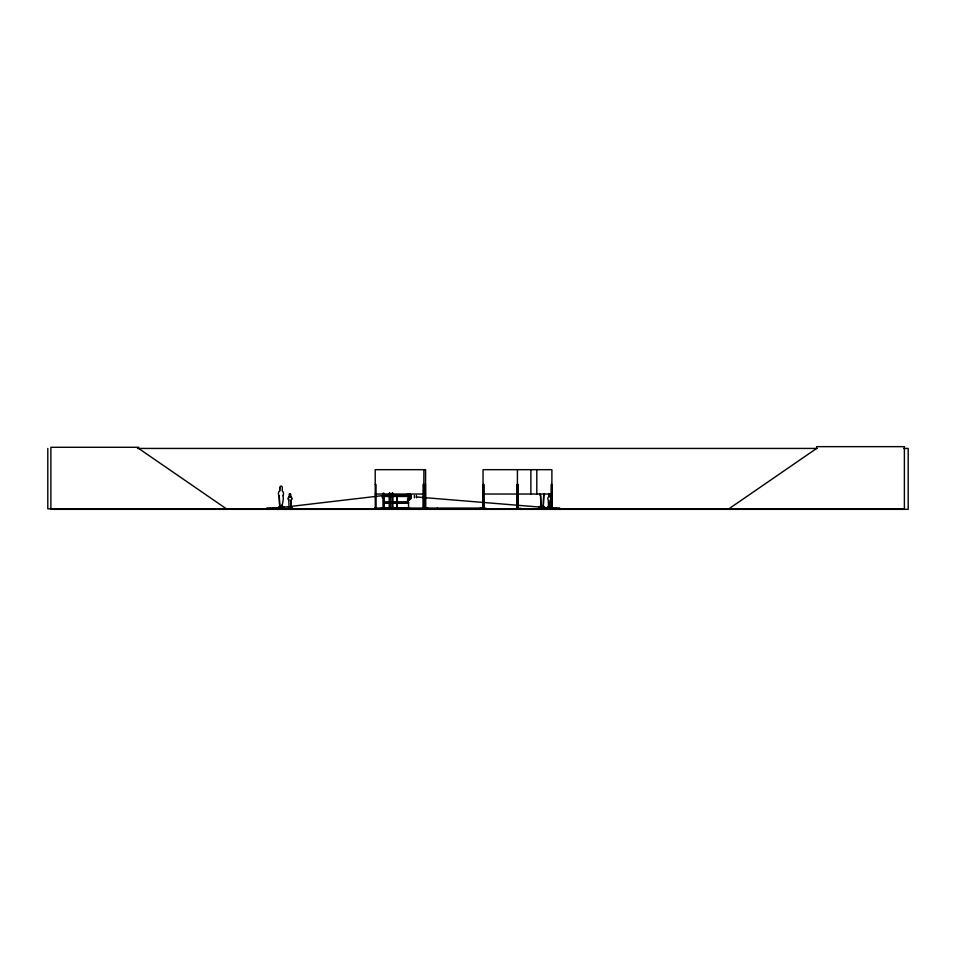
<?xml version="1.0" encoding="UTF-8"?>
<svg xmlns="http://www.w3.org/2000/svg" width="956" height="956" viewBox="0 0 956 956"><rect width="100%" height="100%" fill="white"/><g stroke="black" fill="none" stroke-linecap="round" stroke-linejoin="round"><path stroke-width="1.43" d="M396.848 499.271L396.848 496.463L385.459 496.463M408.535 502.067L397.134 502.067L397.146 499.271M543.187 507.457L543.653 495.71A3.047 2.211 -90 0 0 544.299 493.559M543.319 507.457L543.785 495.71A3.047 2.211 -90 0 0 544.43 493.559M550.369 500.072L549.975 507.899L550.369 500.072A2.031 1.47 -90 0 0 550.059 496.881L549.879 494.168M281.363 505.652C281.59 508.652 284.386 497.49 282.868 495.71L282.761 495.71A3.047 2.557 -90 0 0 282.223 490.918L282.331 487.632A1.518 1.279 -90 0 0 281.052 486.114A1.518 1.279 -90 0 0 279.773 487.632L279.666 490.918A3.047 2.557 -90 0 0 279.14 495.71L279.773 507.457L279.236 495.71M290.839 507.899L291.198 500.072A2.031 1.709 -90 0 0 290.839 496.881L290.732 494.168M290.839 496.881L290.911 496.881A2.031 1.709 -90 0 1 291.257 500.072L290.911 507.899L289.13 507.899L288.772 500.072A2.031 1.709 -90 0 1 289.13 496.881L289.31 494.168M539.877 493.559A3.047 2.211 -90 0 0 540.534 495.71L540.905 506.071L540.666 495.71A3.047 2.211 -90 0 1 540.009 493.559M540.594 505.951L542.172 506.071M540.785 506.238L542.183 505.975L540.582 506.023M282.355 505.975L281.1 505.999L282.343 506.023M282.199 506.023L280.909 505.784L281.291 506.286M281.996 505.963L281.65 506.25M542.172 505.879L541.431 506.25M540.881 506.333L541.909 505.605L541.956 506.286M541.861 505.903L540.678 505.975L541.897 505.7M548.589 507.899L548.29 500.072A2.031 1.47 -90 0 1 548.589 496.881L548.959 493.798M549.055 507.122L548.792 507.098M281.124 505.999L282.02 506.333M281.638 505.879L281.446 505.808M290.098 507.122L291.03 506.56L291.006 508.556M290.684 506.74L290.851 506.847M290.098 506.74L290.791 506.943L290.218 507.098M380.823 508.771L410.04 508.461L380.882 508.365L397.051 508.664M541.347 505.7L542.04 506.142M549.138 506.823L548.158 506.56L548.158 508.341L548.266 506.56M479.793 508.377L486.305 508.341M514.173 508.759L520.972 508.365M374.561 508.819L374.597 508.078L484.632 508.078L484.632 508.831M375.063 508.712L375.099 507.947M281.255 505.832L281.709 505.712M539.136 508.819L559.905 508.831M541.813 508.819L542.889 508.783L542.638 506.847M547.561 508.795L547.991 508.795M547.394 508.556L547.394 507.493L548.72 507.493L549.461 508.819L549.604 507.493M549.007 508.807L549.736 508.819M556.189 508.819L556.368 508.114M558.782 508.795L559.009 508.616M559.726 508.616L558.627 508.819M270.476 508.114L269.473 508.831L278.304 507.875M280.945 508.664L280.299 508.807M281.052 508.807L279.773 508.831L280.478 508.819M284.087 508.831L282.307 508.807L283 508.341M289.226 508.807L289.357 507.493M289.859 508.664L289.728 508.807M291.759 508.819L291.915 507.493L290.815 507.493L290.815 508.341M289.381 493.965L290.05 493.666M407.447 501.195L411.247 498.195L407.447 499.677M407.483 501.291L411.343 498.243L411.343 495.148L409.407 493.631M728.878 508.831L816.639 448.436L816.639 446.655L904.388 446.655L904.388 508.831L47.8 508.831L47.8 448.436M560.527 508.676L547.561 508.341L547.561 507.493M266.437 508.819L266.64 508.114L276.654 508.437M282.665 508.819L283.346 508.831M291.58 508.819L266.605 508.616L283.848 508.437M407.447 498.195L410.745 497.18L410.745 496.188L407.447 495.208M283.729 507.242L289.154 506.608M290.505 506.441L382.304 495.65M137.521 448.436L817.093 448.436M903.719 448.436L908.2 448.436L908.2 509.345L50.883 509.345L50.883 447.289L138.644 447.289L138.644 448.436L226.393 508.831M375.194 484.477L376.019 484.477L376.114 508.831M423.914 484.477L423.09 484.477L422.994 508.831M425.599 484.477L424.727 484.477L424.655 508.831M483.043 484.477L483.844 484.477L483.844 508.831M279.773 487.632L279.666 490.918M375.194 494.037L425.599 494.037M483.043 494.037L551.887 494.037M549.975 494.682L550.059 496.881M385.459 495.339L396.86 495.339M397.134 495.339L408.535 495.339M385.388 495.734L408.618 495.734M385.388 496.08L408.618 496.08M408.535 496.463L397.134 496.463L397.134 502.067M289.13 496.881L289.202 496.881A2.031 1.709 -90 0 0 288.843 500.072L288.772 500.072M385.459 502.067L396.86 502.067L396.86 496.463M385.388 502.45L408.618 502.45M385.388 502.796L408.618 502.796M385.459 503.191L396.86 503.191L396.86 508.592M282.51 505.449L281.219 505.449L281.339 508.114M540.475 505.449L541.634 505.449M282.187 506.847L283.848 506.847L283.908 508.556M273.046 507.863L275.077 507.863M548.505 507.899L552.006 507.863M278.937 508.114L283.55 508.114L283.55 506.847M516.837 507.947L518.319 507.947M548.481 508.114L559.678 508.114L559.081 508.616M423.185 507.947L423.293 508.831L427.989 508.759M560.993 508.676L539.339 508.616M543.486 507.361L553.5 508.556M540.63 507.146L416.422 496.965M407.447 493.69L411.247 495.196L409.347 493.702M423.699 508.771L423.914 469.671M280.646 508.795L287.123 508.556M548.864 508.712L548.935 506.56M552.114 508.831L552.114 484.477L551.313 484.477L551.242 508.831M551.887 508.831L551.887 469.671L483.043 469.671L483.043 508.831M551.755 507.947L551.672 508.831M551.54 484.477L551.469 508.831M550.752 508.556L550.752 507.493L549.425 507.493L549.425 508.341M550.584 507.493L550.584 508.341M548.553 507.493L548.553 508.556M544.358 508.437L544.358 506.847L542.375 506.847L542.375 508.114M544.107 506.847L544.107 508.114L539.578 508.114L539.327 506.847L539.327 508.437M541.478 505.449L541.634 508.114M540.618 505.449L540.475 508.114M536.806 469.671L536.806 494.037M530.879 469.671L530.879 494.037M518.307 508.831L518.236 484.477L516.921 484.477L516.849 508.831M518.009 484.477L518.08 508.831M517.793 507.947L517.877 508.831M517.722 484.477L517.758 508.831M517.435 469.671L517.363 508.831M517.28 507.947L517.244 508.831M517.148 484.477L517.077 508.831M483.915 507.947L483.915 508.831M483.617 484.477L483.688 508.831M483.366 507.947L483.485 508.831M483.27 484.477L483.27 508.831M437.286 508.078L437.286 508.831M425.444 484.477L425.528 508.831L425.599 469.671L375.194 469.671L375.278 508.831M425.312 507.947L425.336 508.831M425.002 507.947L425.026 508.831M424.894 484.477L424.811 508.831M424.01 507.947L423.986 508.831M423.723 508.078L423.723 508.831M416.422 495.519L416.422 497.801M414.39 495.519L414.39 497.801M408.535 508.592L408.535 503.191L397.134 503.191L397.134 508.592M407.949 500.275L407.949 501.099M392.773 493.069L392.737 508.831L392.605 507.947M392.474 493.069L392.45 508.831M392.187 493.069L392.151 508.831M389.94 507.947L389.917 508.831L389.893 493.069M389.594 493.069L389.63 508.831M389.462 507.947L389.462 508.831M389.295 493.069L389.295 508.831M384.336 495.507L384.336 497.789M384.192 507.947L384.192 508.831M384.121 493.272L384.037 508.831M383.822 507.947L383.846 508.831M383.535 507.947L383.535 508.831M383.404 493.272L383.511 508.831M383.248 493.272L383.272 508.831M382.304 495.507L382.304 497.789M376.377 508.078L376.377 508.831M375.923 507.947L375.923 508.831M291.723 507.493L291.723 508.341L288.652 508.341L288.652 507.493M290.17 506.56L290.242 508.341M289.549 508.341L289.549 507.493L288.449 507.493L288.449 508.556M282.39 505.449L282.51 508.114M280.299 508.114L280.299 506.847L278.638 506.847L278.638 508.437M280 506.847L280 508.437M539.949 508.437L539.949 508.437M557.013 508.437L557.013 508.437M427.93 508.329L423.293 508.329L427.965 508.377"/></g></svg>
